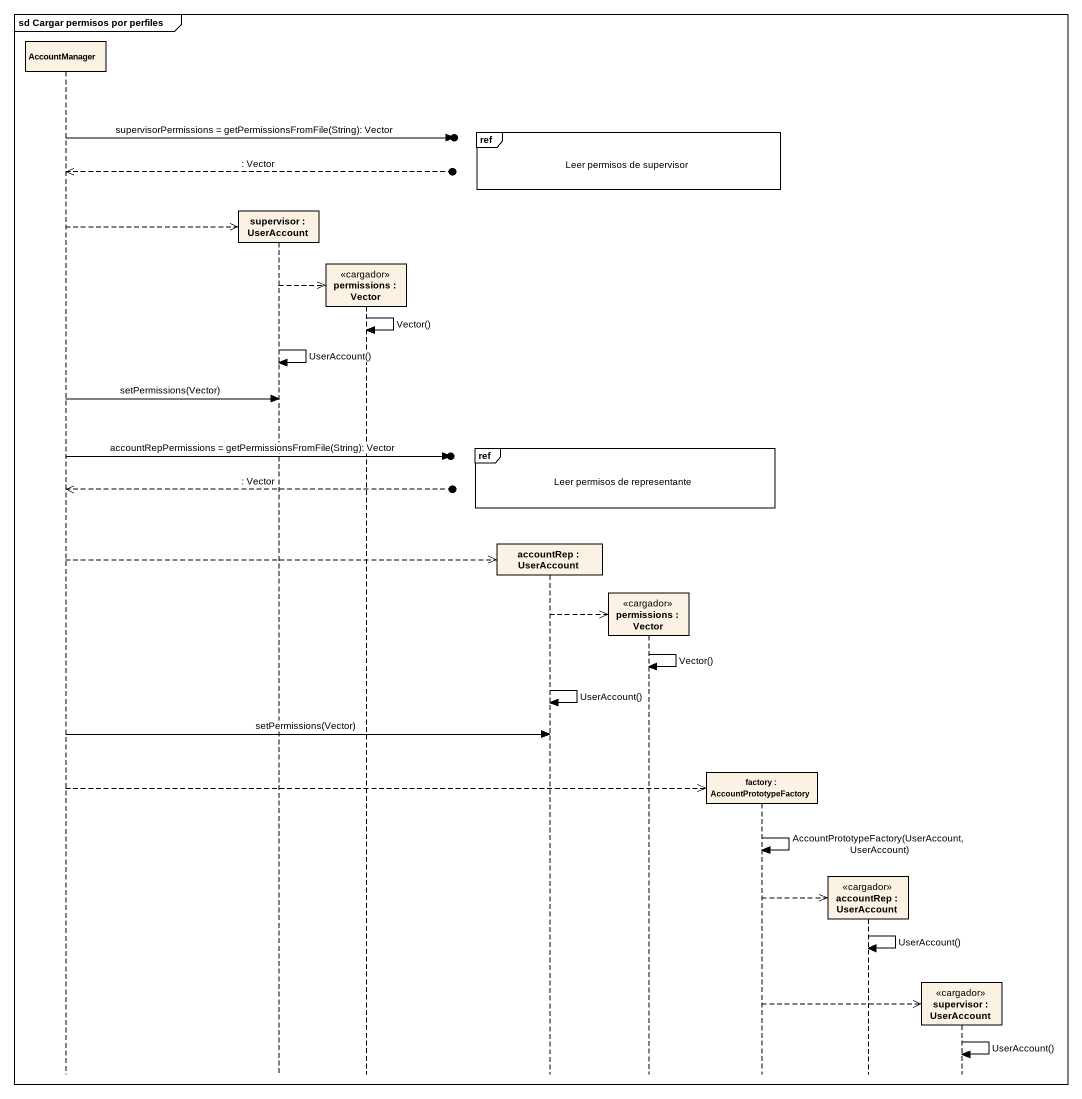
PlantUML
@startuml
mainframe sd Cargar permisos por perfiles
hide footbox
participant AccountManager
participant "supervisor : UserAccount" as supervisor
participant "permissions : Vector" as permissions <<cargador>>
participant "accountRep : UserAccount" as accountRep
participant "permissions : Vector" as permissions_2 <<cargador>>
participant "factory : AccountPrototypeFactory" as factory
participant "accountRep : UserAccount" as accountRep_2 <<cargador>>
participant "supervisor : UserAccount" as supervisor_2 <<cargador>>

ref over accountRep, permissions_2, factory : Leer permisos de supervisor
AccountManager ->o] : supervisorPermissions = getPermissionsFromFile(String): Vector
AccountManager <<--o] : : Vector
AccountManager -->> supervisor **
supervisor -->> permissions **
permissions -> permissions : Vector()
supervisor -> supervisor : UserAccount()
AccountManager -> supervisor : setPermissions(Vector)
ref over accountRep, permissions_2, factory : Leer permisos de representante
AccountManager ->o] : accountRepPermissions = getPermissionsFromFile(String): Vector
AccountManager <<--o] : : Vector
AccountManager -->> accountRep **
accountRep -->> permissions_2 **
permissions_2 -> permissions_2 : Vector()
accountRep -> accountRep : UserAccount()
AccountManager -> accountRep : setPermissions(Vector)
AccountManager -->> factory **
factory -> factory : AccountPrototypeFactory(UserAccount, UserAccount)
factory -->> accountRep_2 **
accountRep_2 -> accountRep_2 : UserAccount()
factory -->> supervisor_2 **
supervisor_2 -> supervisor_2 : UserAccount()
@enduml
